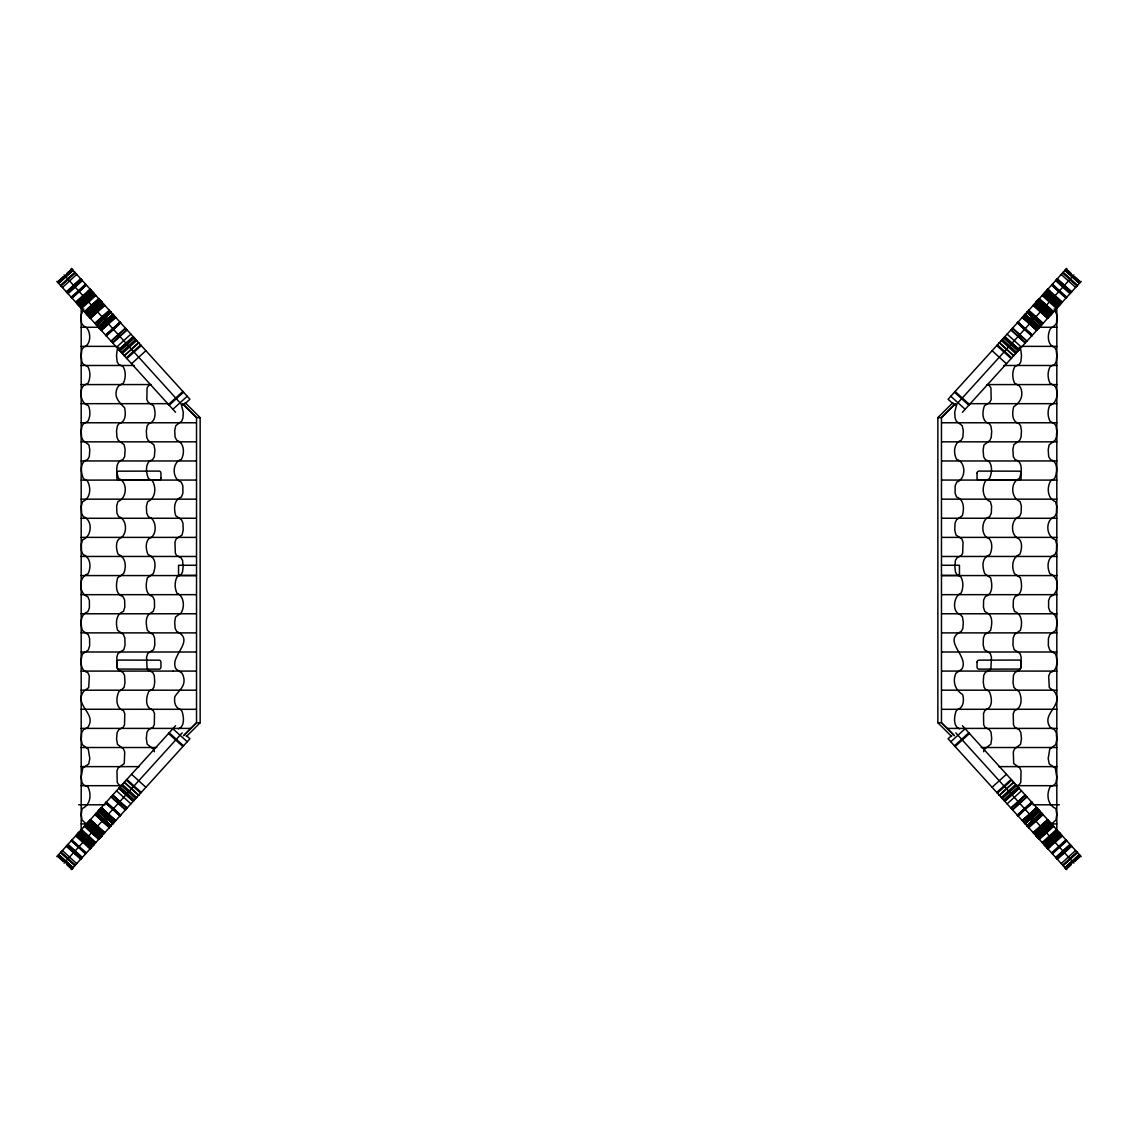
<?xml version="1.0" encoding="UTF-8"?>
<svg xmlns="http://www.w3.org/2000/svg" width="1138" height="1138" viewBox="0 0 1138 1138"><rect width="100%" height="100%" fill="white"/><g stroke="black" fill="none" stroke-linecap="round" stroke-linejoin="round"><path stroke-width="1.5" d="M983.559 751.72L984.854 748.847L990.842 744.195L991.682 738.548L991.042 732.246L989.249 729.586L985.053 727.324L983.687 724.707L983.502 713.611L984.754 710.624L986.731 709.259M956.631 404.815L954.697 412.312L955.067 417.945L956.219 421.074L962.207 425.669L963.303 430.648L962.876 437.163L961.254 440.25C953.587 442.796 953.231 453.137 956.631 459.396C966.205 461.943 966.162 479.212 956.745 482.071L955.152 485.826L955.095 493.039L956.56 496.993C964.313 499.525 964.299 509.113 962.279 515.727L956.503 519.796L955.067 523.096L954.754 529.967L955.934 534.96L961.951 539.042L963.033 542.3L962.677 553.182L961.326 555.586L957.2 557.563L955.436 560.337L954.867 566.98L955.536 572.243L957.015 574.647L960.799 576.71C963.545 581.561 963.473 588.275 960.998 593.225L959.291 594.335M118.878 347.246L117.214 349.722L116.517 355.611L117.143 361.799L118.793 364.487L122.989 366.422C126.062 371.287 125.82 378.285 123.288 383.35L119.177 385.398L117.385 387.688C113.188 396.906 119.319 402.496 124.625 407.76C125.777 413.478 126.062 421.842 119.063 423.578L117.399 425.84L116.545 430.761L116.901 437.035L118.252 440.278L124.156 444.716L125.123 449.524L124.682 456.551L122.904 459.624C114.81 461.473 116.204 472.711 118.637 478.486C127.954 482.057 127.2 498.216 117.939 501.545L116.659 505.969L116.887 512.996L118.466 516.496C126.759 519.07 127.499 532.143 121.738 537.378M56.9 856.587L175.565 725.731M64.084 863.102L182.165 732.872M71.267 869.617L189.918 738.761L186.333 735.504M1066.733 268.383L948.082 399.239L954.057 404.673M955.835 405.128L1073.916 274.898M962.435 412.269L1081.1 281.413M183.986 735.262L196.533 722.758L200.146 722.758L200.146 417.646L185.096 402.639M183.517 735.745L196.533 722.758L196.533 417.646L182.535 403.677M186.348 736.514L200.146 722.758M951.653 736.514L937.854 722.758L937.854 417.646L952.904 402.639M955.465 403.677L941.467 417.646L941.467 722.758L954.483 735.745M955.266 403.89L941.467 417.646L937.854 417.646M57.426 281.982L63.372 276.52M66.971 273.262L71.794 268.952M72.249 269.464L57.882 282.494L72.377 269.606M58.579 283.262L72.946 270.232M58.692 283.39L73.06 270.36M60.542 285.425L74.909 272.409M60.641 285.538L75.008 272.523M60.997 285.923L75.35 272.892M62.419 287.501L76.715 274.4M66.317 291.797L80.684 278.767M66.545 292.039L80.912 279.009M66.701 292.224L81.068 279.194M81.267 279.407L66.9 292.438L81.296 279.45M67.313 292.893L81.68 279.863M67.683 293.291L82.05 280.275M68.01 293.647L82.363 280.631M71.21 297.189L85.578 284.159M71.637 297.658L86.004 284.642M71.922 297.971L86.289 284.941M72.05 298.113L86.417 285.083M75.72 302.153L90.087 289.137M75.919 302.381L83.102 295.866M87.882 291.527L90.286 289.351M88.195 291.854L90.585 289.692M88.323 292.011L90.684 289.792M76.474 303.007L90.841 289.977M76.843 303.405L91.211 290.375M77.014 303.59L91.381 290.56M77.256 303.86L91.623 290.844M77.896 304.557L92.164 291.428M78.081 304.771L92.548 291.854M78.508 305.24L92.875 292.21M78.707 305.453L93.06 292.423M79.319 306.136L93.586 292.992M79.56 306.407L93.928 293.376M79.66 306.506L94.027 293.49M87.27 300.46L90.784 297.118M80.542 307.488L94.909 294.458M80.627 307.573L94.995 294.543M81.495 308.54L95.862 295.51M84.34 311.67L98.707 298.654M88.124 308.626L98.906 298.867M84.738 312.097L99.106 299.081M88.536 309.067L92.121 305.823M85.407 312.836L99.76 299.82M85.677 313.135L100.044 300.119L85.763 313.235M86.061 313.562L100.428 300.532M86.275 313.803L100.642 300.773M86.531 314.088L100.898 301.072M86.844 314.444L101.31 301.513L87 314.6M87.199 314.828L101.567 301.798M87.356 314.998L101.709 301.954M87.612 315.269L101.965 302.239M87.754 315.439L102.093 302.367M87.91 315.61L102.278 302.58M88.01 315.724L102.434 302.765M88.992 316.805L103.359 303.775M89.404 317.26L103.771 304.23M89.987 317.9L104.355 304.87M90.258 318.199L104.625 305.169M90.457 318.412L104.824 305.397M109.305 310.333L94.938 323.363L109.39 310.432M95.251 323.704L109.618 310.674M96.189 324.743L110.557 311.712M96.445 325.027L110.813 311.997M96.616 325.212L110.983 312.182M96.787 325.397L111.154 312.367M97.968 326.706L107.555 318.028M98.437 327.218L112.804 314.202M98.551 327.346L112.918 314.316M98.665 327.459L113.032 314.444M99.077 327.915L113.444 314.899M99.291 328.157L113.658 315.126M99.561 328.455L113.772 315.269M99.788 328.711L114.156 315.681M100.912 329.949L115.279 316.919M115.479 317.146L101.126 330.176L115.55 317.218M101.367 330.447L115.735 317.417M105.564 335.07L119.931 322.054M105.777 335.312L120.144 322.296M105.962 335.511L120.358 322.523M106.232 335.81L120.6 322.794M106.318 335.909L120.671 322.879M111.012 341.087L125.379 328.057M111.254 341.357L125.621 328.327M112.506 342.723L126.873 329.707M112.762 343.007L127.115 329.977M116.531 347.175L130.898 334.145M118.779 349.651L133.146 336.62M118.964 349.864L133.331 336.834M119.12 350.02L133.487 337.004M119.447 350.39L133.815 337.36M120.016 351.016L134.384 337.986M121.297 352.424L135.664 339.409M122.321 353.562L136.688 340.532M124.241 355.668L138.608 342.652M124.355 355.81L138.722 342.78M126.233 357.873L140.6 344.857M126.873 358.584L141.24 345.554M131.539 363.733L145.906 350.703M168.509 404.488L182.877 391.472M169.178 405.228L183.531 392.197M172.848 409.282L187.215 396.252M183.943 404.673L189.918 399.239L71.267 268.383M951.667 735.504L948.082 738.761L1066.733 869.617M950.785 741.748L965.152 728.718M954.469 745.803L968.822 732.772M955.123 746.528L969.491 733.512M992.094 787.297L1006.461 774.267M996.76 792.446L1011.127 779.416M997.4 793.143L1011.767 780.127M999.278 795.22L1013.645 782.19M999.392 795.348L1013.759 782.332M1001.312 797.468L1015.679 784.438M1002.336 798.591L1016.703 785.576M1003.616 800.014L1017.984 786.984M1004.185 800.64L1018.553 787.61M1004.513 800.996L1018.88 787.98M1004.669 801.166L1019.036 788.136M1004.854 801.38L1019.221 788.35M1007.102 803.855L1021.469 790.825M1010.885 808.023L1025.238 794.993M1011.07 808.222L1025.423 795.192M1011.127 808.293L1025.494 795.277M1012.379 809.673L1026.746 796.643M1012.621 809.943L1026.988 796.913M1017.329 815.121L1031.697 802.105M1017.4 815.206L1031.768 802.19M1017.856 815.704L1032.223 802.688M1018.069 815.946L1032.436 802.916M1022.265 820.583L1036.633 807.553M1036.746 807.681L1022.379 820.711L1036.874 807.824M1022.721 821.081L1037.088 808.051M1023.844 822.319L1038.212 809.289M1024.072 822.575L1038.439 809.545M1024.342 822.874L1038.596 809.715M1024.556 823.101L1038.923 810.085M1024.968 823.556L1039.335 810.54M1025.082 823.684L1039.449 810.654M1025.196 823.798L1039.563 810.782M1030.445 819.972L1040.032 811.294M1026.846 825.633L1041.213 812.603M1027.017 825.818L1041.384 812.788M1027.187 826.003L1041.555 812.973M1027.443 826.288L1041.811 813.257M1028.382 827.326L1042.749 814.296M1028.61 827.568L1042.977 814.552L1028.695 827.667M1033.176 832.603L1047.572 819.616M1033.375 832.831L1047.742 819.801M1033.645 833.13L1048.013 820.1M1034.229 833.77L1048.596 820.74M1034.641 834.225L1049.008 821.195M1035.566 835.235L1049.99 822.276M1035.722 835.42L1050.09 822.39M1035.907 835.633L1050.274 822.603M1036.021 835.747L1050.402 822.731M1050.659 823.016L1036.277 836.032L1050.801 823.172M1036.633 836.416L1051.057 823.457M1036.789 836.586L1051.156 823.556M1037.102 836.928L1055.893 820.128L1056.804 814.637L1055.879 808.577C1047.458 805.05 1046.178 794.21 1050.161 786.756L1054.314 784.964L1056.007 782.688L1056.804 777.254L1055.296 768.122L1049.236 763.911L1048.198 758.477L1049.748 749.103L1055.737 744.665L1056.761 739.629L1056.32 732.872L1054.641 729.814L1050.402 727.552C1040.246 713.626 1064.571 705.901 1054.414 691.435L1049.293 687.565L1048.667 676.015L1050.203 672.544C1058.198 670.652 1057.529 660.438 1055.666 654.122L1049.734 650.04L1048.34 645.73L1048.411 638.489L1049.734 634.677L1055.595 630.566C1057.643 624.065 1057.999 614.179 1050.118 611.703L1048.596 607.806L1048.61 600.508L1050.203 596.682C1059.677 593.709 1059.578 576.482 1049.961 573.822C1046.661 567.293 1047.23 557.222 1054.997 554.505L1056.491 550.906L1056.633 544.007L1055.31 539.711C1045.893 536.467 1044.997 519.867 1054.741 516.595L1056.391 513.252L1056.69 506.254L1055.467 501.659C1047.344 498.529 1046.633 487.477 1050.701 480.833L1054.627 478.557C1057.145 472.867 1058.582 461.516 1050.502 459.667L1048.695 456.708L1048.212 449.752L1049.122 444.844L1055.011 440.363L1056.42 437.177L1056.804 430.889L1055.979 425.911L1054.314 423.606L1050.161 421.359C1047.529 416.721 1047.529 410.576 1049.592 405.683C1056.96 403.051 1058.184 394.758 1055.979 387.759L1054.243 385.441L1050.104 383.378C1047.486 378.342 1047.287 371.301 1050.346 366.422L1054.556 364.473L1056.192 361.784L1056.818 355.611L1056.135 349.779L1054.528 347.275C1047.074 345.155 1047.159 334.131 1050.545 328.512C1053.176 326.25 1057.273 324.999 1056.69 320.546A31.11 28.877 -90 0 0 1056.661 314.458L1054.186 308.853M1037.358 837.227L1051.725 824.197M1037.472 837.34L1051.825 824.31M1037.572 837.468L1051.939 824.438M1052.237 824.765L1037.87 837.781L1052.323 824.865M1038.14 838.094L1052.508 825.064M1038.24 838.18L1052.593 825.164M1046.946 830.953L1049.336 828.791M1045.879 832.177L1049.464 828.933M1038.88 838.905L1053.262 825.904M1039.094 839.133L1049.876 829.374M1039.293 839.346L1053.66 826.33M1042.138 842.49L1056.505 829.46M1043.005 843.457L1057.373 830.427M1050.73 837.54L1047.145 840.797L1049.62 838.706M1044.072 844.624L1058.34 831.494M1044.314 844.894L1058.681 831.864M1044.414 845.008L1056.391 834.154M1044.94 845.577L1059.293 832.547M1045.125 845.79L1059.492 832.76M1059.819 833.13L1045.452 846.146L1059.919 833.229M1045.737 846.459L1060.203 833.542M1046.377 847.156L1060.744 834.14M1046.619 847.44L1060.986 834.41L1046.704 847.525M1047.131 847.995L1061.526 834.993M1047.316 848.208L1049.805 846.146M1047.714 848.649L1050.118 846.473M1054.898 842.134L1062.081 835.619M1047.913 848.863L1062.28 835.847M1051.583 852.917L1065.95 839.887M1051.996 853.358L1066.363 840.342M1059.265 846.957L1062.864 843.699M1052.422 853.841L1066.79 840.811M1055.637 857.369L1069.99 844.353M1055.95 857.725L1070.317 844.709M1056.32 858.137L1070.687 845.107M1056.733 858.593L1071.1 845.562M1056.861 858.735L1071.228 845.705M1057.131 859.034L1071.455 845.961M1057.316 859.233L1071.683 846.203M1061.213 863.529L1075.609 850.527M1062.65 865.108L1077.003 852.078M1062.992 865.477L1077.359 852.462M1063.091 865.591L1077.458 852.575M1064.94 867.64L1079.308 854.61M1065.054 867.768L1079.421 854.738L1065.125 867.839M1065.623 868.394L1079.99 855.363L1065.751 868.536M1066.206 869.048L1071 864.695L1066.235 869.076M1074.599 861.438L1080.574 856.018L1074.628 861.48M100.898 836.928L82.107 820.128L81.196 814.637L82.121 808.577C90.542 805.05 91.822 794.21 87.839 786.756L83.686 784.964L81.993 782.688L81.196 777.254L82.704 768.122L88.764 763.911L89.802 758.477L88.252 749.103L82.263 744.665L81.239 739.629L81.68 732.872L83.359 729.814L87.598 727.552C97.754 713.626 73.429 705.901 83.586 691.435L88.707 687.565L89.333 676.015L87.797 672.544C79.802 670.652 80.471 660.438 82.334 654.122L88.266 650.04L89.66 645.73L89.589 638.489L88.266 634.677L82.405 630.566C80.357 624.065 80.001 614.179 87.882 611.703L89.404 607.806L89.39 600.508L87.797 596.682C78.238 593.751 78.465 576.468 88.039 573.822C91.339 567.293 90.77 557.222 83.003 554.505L81.509 550.906L81.367 544.007L82.69 539.711C92.107 536.467 93.003 519.867 83.259 516.595L81.609 513.252L81.31 506.254L82.533 501.659C90.656 498.529 91.367 487.477 87.299 480.833L83.373 478.557C80.855 472.867 79.418 461.516 87.498 459.667L89.305 456.708L89.788 449.752L88.878 444.844L82.989 440.363L81.58 437.177L81.196 430.889L82.021 425.911L83.686 423.606L87.839 421.359C90.471 416.721 90.471 410.576 88.408 405.683C81.04 403.051 79.816 394.758 82.021 387.759L83.757 385.441L87.896 383.378C90.514 378.342 90.713 371.301 87.654 366.422L83.444 364.473L81.808 361.784L81.182 355.611L81.865 349.779L83.472 347.275C91.14 344.885 91.097 333.292 86.886 327.915C84.084 326.265 80.898 324.486 81.31 320.546A31.11 28.877 -90 0 1 81.339 314.458L83.814 308.853M151.454 537.378C156.631 533.11 156.219 522.555 151.454 518.302M149.562 460.947C145.109 465.271 146.219 473.365 148.481 478.586L152.392 480.819C156.432 487.448 155.764 498.544 147.627 501.645L146.404 506.197L146.688 513.181L148.296 516.567L151.411 518.302M149.69 652.003L153.559 649.727L154.825 645.018L154.597 637.963L153.189 634.478L150.358 632.87M149.377 613.78C144.924 617.792 146.247 625.032 147.343 630.296L150.287 632.87M986.546 518.302C981.781 522.555 981.369 533.11 986.546 537.378M959.007 594.321C953.317 598.887 952.25 612.372 960.557 614.776L962.435 616.995L963.317 622.33L962.819 628.574L961.24 631.462C941.41 640.694 970.003 656.654 961.738 669.201L955.892 673.212C952.122 681.89 955.536 690.183 962.634 694.564C964.213 699.955 963.801 707.495 957.599 709.543A5.718 5.306 -90 0 0 955.906 711.563C954.199 717.04 952.99 726.329 959.633 728.875M1056.818 556.454L986.717 556.454C981.525 560.124 982.691 568.431 984.726 573.652L990.615 577.862C992.279 584.135 993.232 594.335 985.295 596.525L983.616 600.025L983.445 607.265L984.825 611.476L988.552 613.78L1056.818 613.78M121.183 690.183L124.17 687.267L124.967 682.43L124.568 675.517L122.947 672.359L118.765 670.353L117.342 668.134L116.787 657.337L117.811 653.852L119.917 652.003M149.633 652.003L147.584 653.809L146.56 657.266L147.087 668.091L148.481 670.339L152.648 672.345L154.299 675.431L154.725 682.274L153.943 687.181L152.421 689.372L148.865 691.278C146.375 696.3 144.64 706.542 151.198 709.259M986.802 556.454L990.046 554.362C992.08 549.611 992.777 543.21 989.434 538.886L986.618 537.378M178.367 728.875C185.01 726.329 183.801 717.04 182.094 711.563A5.718 5.306 -90 0 0 180.401 709.543C175.081 707.822 173.815 701.563 174.882 696.484C179.776 689.4 187.784 684.749 182.108 673.212L176.262 669.201C167.983 656.654 196.604 640.694 176.76 631.462L175.181 628.574L174.683 622.33L175.565 616.995L181.07 612.969C184.527 607.72 184.242 598.275 178.993 594.321M81.182 613.78L149.448 613.78L153.175 611.476L154.555 607.265L154.384 600.025L152.705 596.525C144.782 594.292 145.707 584.15 147.385 577.862L153.274 573.652C155.309 568.431 156.475 560.124 151.283 556.454L81.182 556.454M986.589 518.302L989.704 516.567L991.312 513.181L991.596 506.197L990.373 501.645C982.25 498.501 981.568 487.477 985.608 480.819L989.519 478.586C991.781 473.365 992.891 465.271 988.438 460.947M987.713 632.87L990.657 630.296C991.753 625.032 993.076 617.792 988.623 613.78M151.382 537.378L148.566 538.886C145.223 543.21 145.92 549.611 147.954 554.362L151.198 556.454M121.681 537.378C114.853 539.682 115.976 549.085 118.139 554.306C125.806 557.179 126.716 566.767 123.573 573.595L117.655 577.82C115.948 584.022 114.995 594.321 122.904 596.468L124.611 599.897L124.824 607.123L123.445 611.433C115.692 614.107 115.55 623.51 117.584 630.267L123.43 634.478L124.839 637.949L125.066 645.018L123.814 649.741L119.974 652.003M149.661 460.947L152.535 459.709L154.355 456.85L154.882 449.965L154 444.93L148.125 440.406L146.745 437.319L146.318 431.174L147.101 426.039L148.722 423.677C156.347 421.615 155.849 411.757 153.545 405.797L148.296 402.439L146.845 399.609L147.058 387.887L148.793 385.469L150.998 384.559L81.182 384.587M1017.144 785.675L1019.164 784.836L1020.786 782.332L1021.042 770.824L1019.819 767.922L1013.73 763.584L1013.289 751.862L1014.57 748.904L1020.53 744.323L1021.44 738.861L1020.843 732.417L1019.079 729.643L1014.868 727.381L1013.489 724.849L1013.218 713.754L1014.47 710.681C1022.422 708.092 1022.223 697.537 1018.937 691.321L1016.874 690.183M986.802 709.259C993.36 706.542 991.625 696.3 989.135 691.278L985.579 689.372L984.057 687.181L983.275 682.274L983.701 675.431L985.352 672.345L989.519 670.339L990.914 668.091L991.44 657.266L990.416 653.809L988.367 652.003M121.126 690.183L119.063 691.321C115.777 697.537 115.578 708.092 123.53 710.681L124.782 713.754L124.511 724.849L123.132 727.381L118.921 729.643L117.157 732.417L116.56 738.861L117.47 744.323L123.43 748.904L124.711 751.862L124.27 763.584L118.181 767.922L116.958 770.824L117.214 782.332L118.836 784.836L120.898 785.689M987.642 632.87L984.811 634.478L983.403 637.963L983.175 645.018L984.441 649.727L988.31 652.003M941.667 671.079L1056.818 671.093M81.182 671.093L173.289 671.079M986.717 556.454L941.667 556.482M81.182 327.275L99.291 327.275M1038.71 327.275L1056.818 327.275M81.182 346.365L116.261 346.365M1021.739 346.365L1056.818 346.365M81.182 365.483L134.156 365.483M1003.844 365.483L1056.818 365.483M1056.818 384.587L987.059 384.587L989.207 385.469L990.942 387.887L991.155 399.609L989.704 402.439L984.455 405.797C982.165 411.757 981.639 421.615 989.278 423.677L990.899 426.039L991.682 431.174L991.255 437.319L989.875 440.406L984 444.93L983.118 449.965L983.645 456.85L985.465 459.709L988.339 460.947M81.182 403.677L169.59 403.677M968.41 403.677L1056.818 403.677M200.146 417.646L196.533 417.646L182.734 403.89M81.182 422.767L196.333 422.767M941.667 422.767L1056.818 422.767M81.182 441.857L196.333 441.829M941.667 441.829L1056.818 441.857M81.182 460.947L196.333 460.975M941.667 460.975L1056.818 460.947M81.182 480.108L196.333 480.065M941.667 480.065L1056.818 480.108M81.182 499.169L196.333 499.169M941.667 499.169L1056.818 499.169M81.182 518.302L196.333 518.245M941.667 518.245L1056.818 518.302M81.182 537.378L196.333 537.392M941.667 537.392L1056.818 537.378M196.333 556.482L151.283 556.454M196.533 565.273L178.538 565.273L178.538 575.458L196.533 575.458M941.467 565.273L959.462 565.273L959.462 575.458L941.467 575.458M81.182 575.586L196.333 575.558M941.667 575.558L1056.818 575.586M81.182 594.676L196.333 594.662M941.667 594.662L1056.818 594.676M149.448 613.78L196.333 613.766M988.552 613.78L941.667 613.766M81.182 632.87L196.333 632.899M941.667 632.899L1056.818 632.87M81.182 652.003L196.333 652.003M941.667 652.003L1056.818 652.003M173.204 671.093L196.333 671.079M81.182 690.183L196.333 690.183M941.667 690.183L1056.818 690.183M81.182 709.259L196.333 709.315M941.667 709.315L1056.818 709.259M937.854 722.758L941.467 722.758L954.014 735.262M81.182 728.391L190.188 728.405M947.812 728.405L1056.818 728.391M81.182 747.51L156.745 747.51M981.255 747.51L1056.818 747.51M81.182 766.628L139.22 766.628M998.78 766.628L1056.818 766.628M81.182 785.689L122.506 785.689M1015.494 785.689L1056.818 785.689M78.65 804.794L105.037 804.794M1032.963 804.794L1059.35 804.794M81.182 823.926L86.943 823.926M1051.057 823.926L1056.818 823.926M1018.026 652.003L1014.186 649.741L1012.934 645.018L1013.161 637.949L1014.57 634.478L1020.416 630.267C1022.45 623.51 1022.308 614.107 1014.555 611.433L1013.176 607.123L1013.389 599.897L1015.096 596.468C1023.019 594.278 1022.052 584.05 1020.345 577.82L1014.427 573.595C1011.298 566.795 1012.18 557.151 1019.861 554.306C1022.024 549.085 1023.147 539.682 1016.319 537.378M1018.083 652.003L1020.189 653.852L1021.213 657.337L1020.658 668.134L1019.235 670.353L1015.053 672.359L1013.432 675.517L1013.033 682.43L1013.83 687.267L1016.817 690.183M151.269 709.259L153.246 710.624L154.498 713.611L154.313 724.707L152.947 727.324L148.751 729.586L146.958 732.246L146.318 738.548L147.158 744.195L153.146 748.847L154.441 751.72M1016.262 537.378C1010.501 532.143 1011.241 519.07 1019.534 516.496L1021.113 512.996L1021.341 505.969L1020.061 501.545C1010.814 498.188 1010.046 482.057 1019.364 478.486C1021.782 472.725 1023.204 461.459 1015.096 459.624L1013.318 456.551L1012.877 449.524L1013.844 444.716L1019.748 440.278L1021.099 437.035L1021.455 430.761L1020.601 425.84L1018.937 423.578C1011.654 421.7 1012.08 412.653 1013.702 406.792C1020.061 402.71 1023.972 395.981 1020.615 387.688L1018.823 385.398L1014.712 383.35C1012.18 378.285 1011.938 371.287 1015.011 366.422L1019.207 364.487L1020.857 361.799L1021.483 355.611L1020.786 349.722L1019.122 347.246M178.709 594.335L177.002 593.225C174.527 588.275 174.455 581.561 177.201 576.71L180.985 574.647L182.464 572.243L183.133 566.98L182.564 560.337L180.8 557.563L176.675 555.586L175.323 553.182L174.968 542.3L176.049 539.042L182.066 534.96L183.246 529.967L182.934 523.096L181.497 519.796L175.721 515.727C173.73 509.099 173.645 499.554 181.44 496.993L182.905 493.039L182.848 485.826L181.255 482.071C171.838 479.198 171.795 461.943 181.369 459.396C184.783 453.152 184.384 442.753 176.746 440.25L175.124 437.163L174.697 430.648L175.793 425.669L181.781 421.074L182.934 417.945L183.303 412.312L181.369 404.815M1066.235 268.924L1071 273.305M1074.599 276.562L1080.602 281.954M1065.751 269.464L1080.118 282.494L1065.623 269.606M1065.054 270.232L1079.421 283.262M1064.94 270.36L1079.308 283.39M1063.091 272.409L1077.458 285.425M1062.992 272.523L1077.359 285.538M1062.65 272.892L1077.003 285.923M1061.213 274.471L1075.652 287.416M1057.316 278.767L1071.683 291.797M1057.088 279.009L1071.498 291.997M1056.932 279.194L1071.299 292.224M1056.747 279.407L1071.1 292.438L1056.704 279.45M1056.32 279.863L1070.687 292.893M1055.95 280.275L1070.317 293.291M1055.637 280.631L1069.99 293.647M1052.422 284.159L1066.79 297.189M1051.996 284.642L1066.363 297.658M1051.711 284.941L1066.078 297.971M1051.583 285.083L1065.95 298.113M1047.913 289.137L1062.28 302.153M1047.714 289.351L1050.118 291.527M1054.898 295.866L1062.081 302.381M1047.415 289.692L1049.805 291.854M1047.316 289.792L1049.577 292.11M1047.131 290.005L1061.498 303.035M1046.789 290.375L1061.071 303.505L1046.619 290.56M1046.377 290.844L1060.744 303.86M1045.737 291.541L1060.104 304.557M1045.552 291.755L1059.919 304.771M1045.125 292.21L1059.492 305.24M1044.94 292.423L1059.293 305.453M1044.414 292.992L1058.681 306.136M1044.072 293.376L1058.44 306.407M1043.973 293.49L1058.34 306.506M1047.216 297.118L1050.73 300.46M1043.091 294.458L1057.458 307.488M1043.005 294.543L1057.373 307.573M1042.138 295.51L1056.505 308.54M1039.293 298.654L1053.66 311.67M1039.094 298.867L1049.876 308.626M1038.88 299.095L1053.262 312.097M1045.879 305.823L1049.336 309.209M1038.24 299.82L1052.508 312.936M1052.323 313.135L1037.956 300.119L1052.237 313.235M1037.472 300.66L1051.825 313.69M1037.358 300.773L1051.725 313.803M1037.102 301.072L1051.469 314.088M1036.434 301.798L1050.801 314.828M1036.291 301.954L1050.644 314.998M1036.021 302.253L1050.388 315.269L1035.907 302.367M1035.722 302.58L1050.09 315.61M1035.566 302.765L1049.933 315.781M1034.641 303.775L1049.008 316.805M1034.229 304.23L1048.596 317.26M1033.645 304.87L1048.013 317.9M1033.375 305.169L1047.742 318.199M1033.176 305.397L1047.572 318.384M1028.695 310.333L1043.062 323.363L1028.61 310.432M1028.382 310.674L1042.749 323.704M1027.443 311.712L1041.811 324.743M1027.187 311.997L1041.555 325.027M1027.017 312.182L1041.384 325.212M1026.846 312.367L1041.213 325.397M1030.445 318.028L1040.032 326.706M1025.196 314.202L1039.563 327.218M1025.082 314.316L1039.449 327.346M1024.968 314.444L1039.335 327.459M1024.556 314.899L1038.923 327.915M1024.342 315.126L1038.71 328.157M1024.228 315.269L1038.439 328.455M1023.844 315.681L1038.212 328.711M1022.721 316.919L1037.088 329.949M1022.521 317.146L1036.874 330.176L1022.379 317.289M1022.265 317.417L1036.633 330.447M1018.069 322.054L1032.436 335.07M1017.856 322.296L1032.223 335.312M1017.557 322.623L1032.01 335.554M1017.4 322.794L1031.768 335.81M1017.315 322.879L1031.682 335.909M1012.621 328.057L1026.988 341.087M1012.379 328.327L1026.746 341.357M1011.127 329.707L1025.423 342.808M1010.885 329.977L1025.238 343.007M1007.102 334.145L1021.469 347.175M1004.854 336.62L1019.221 349.651M1004.74 336.748L1019.036 349.864M1004.513 337.004L1018.88 350.02M1004.185 337.36L1018.553 350.39M1003.616 337.986L1017.984 351.016M1002.336 339.409L1016.703 352.424M1001.312 340.532L1015.679 353.562M999.392 342.652L1013.759 355.668M999.278 342.78L1013.645 355.81M997.4 344.857L1011.767 357.873M996.76 345.554L1011.127 358.584M992.094 350.703L1006.461 363.733M955.123 391.472L969.491 404.488M954.469 392.197L968.822 405.228M950.785 396.252L965.152 409.282M172.848 728.718L187.215 741.748M169.178 732.772L183.531 745.803M168.509 733.512L182.877 746.528M131.539 774.267L145.906 787.297M126.873 779.416L141.24 792.446M126.233 780.127L140.6 793.143M124.355 782.19L138.722 795.22M124.241 782.332L138.608 795.348M122.321 784.438L136.688 797.468M121.297 785.576L135.664 798.591M120.016 786.984L134.384 800.014M119.447 787.61L133.815 800.64M119.12 787.98L133.487 800.996M118.964 788.136L133.331 801.166M118.779 788.35L133.146 801.38M116.531 790.825L130.898 803.855M112.762 794.993L127.115 808.023M112.577 795.192L126.93 808.222M112.506 795.277L126.873 808.293M111.254 796.643L125.621 809.673M111.012 796.913L125.379 809.943M106.303 802.105L120.685 815.121M106.232 802.19L120.6 815.206M105.777 802.688L120.144 815.704M105.564 802.93L119.931 815.946M101.367 807.553L115.735 820.583M101.254 807.681L115.621 820.711M101.126 807.824L115.479 820.854M100.912 808.051L115.279 821.081M99.788 809.289L114.156 822.319M99.561 809.545L113.928 822.575M99.291 809.843L113.658 822.874M99.077 810.085L113.444 823.101M98.665 810.54L113.032 823.556M98.551 810.654L112.918 823.684M98.437 810.782L112.804 823.798M97.968 811.294L107.555 819.972M96.787 812.603L111.154 825.633M96.616 812.788L110.983 825.818M96.445 812.973L110.813 826.003M96.189 813.257L110.557 826.288M95.251 814.296L109.618 827.326M109.39 827.568L95.023 814.552L109.305 827.667M90.457 819.588L104.796 832.646M90.258 819.801L104.625 832.831M89.987 820.1L104.355 833.13M89.404 820.74L103.771 833.77M88.992 821.195L103.359 834.225M88.01 822.276L102.434 835.235M87.91 822.39L102.278 835.42M87.726 822.603L102.093 835.633M87.612 822.731L101.965 835.761M86.915 823.485L101.367 836.416M86.844 823.556L101.211 836.586M86.275 824.197L100.642 837.227M86.175 824.31L100.528 837.34M86.061 824.438L100.428 837.468M85.763 824.765L100.13 837.781L85.677 824.865M85.492 825.064L99.86 838.094M85.407 825.164L99.76 838.18M88.664 828.791L91.054 830.953M88.536 828.933L92.121 832.177M84.738 825.904L99.106 838.919M88.124 829.374L98.906 839.133M84.34 826.33L98.707 839.346M81.495 829.46L95.862 842.49M80.627 830.427L94.909 843.543M87.27 837.54L90.855 840.797L88.38 838.706M79.56 831.594L93.942 844.609M79.319 831.864L93.686 844.894M81.609 834.154L93.586 845.008M78.707 832.547L93.06 845.577M78.508 832.76L92.875 845.79M78.181 833.13L92.548 846.146L78.081 833.229M77.797 833.542L92.263 846.459M77.256 834.14L91.623 847.156M91.381 847.44L77.014 834.41L91.211 847.625M76.474 834.993L90.812 848.066M88.323 845.989L90.585 848.308M75.919 835.619L83.102 842.134M87.882 846.473L90.286 848.649M75.72 835.847L90.087 848.863M71.922 840.029L86.417 852.917M71.637 840.342L86.004 853.358M75.136 843.699L78.735 846.957M71.21 840.811L85.578 853.841M68.01 844.353L82.363 857.369M67.683 844.709L82.05 857.725M67.313 845.107L81.68 858.137M66.886 845.577L81.253 858.593M66.701 845.776L81.068 858.806M66.545 845.961L80.912 858.991M66.317 846.203L80.684 859.233M62.391 850.527L76.715 863.6M60.997 852.078L75.35 865.108M60.641 852.462L75.008 865.477M60.542 852.575L74.909 865.591M58.692 854.61L73.06 867.64M72.96 867.753L58.593 854.723L72.875 867.839M72.377 868.394L58.01 855.363L72.249 868.536M63.401 861.438L57.426 856.018L63.372 861.48M71.794 869.048L67 864.695L71.765 869.076M962.435 725.731L1081.1 856.587M955.835 732.872L1073.916 863.102M64.084 274.898L182.165 405.128M56.9 281.413L175.565 412.269M1056.818 306.165L1056.818 830.854M81.182 306.165L81.182 830.854M160.956 477.86L160.956 478.074A2.077 1.92 -90 0 1 159.036 480.094L118.878 480.179A2.077 1.92 -90 0 1 116.915 478.216L116.901 473.28A2.077 1.92 -90 0 1 118.637 471.175L159.164 471.089A2.077 1.92 -90 0 1 160.942 473.166L160.956 477.86M977.044 662.188L977.058 667.081A2.077 1.92 -90 0 0 978.836 669.158L1019.364 669.073A2.077 1.92 -90 0 0 1021.099 666.982L1021.085 662.032A2.077 1.92 -90 0 0 1019.122 660.068L978.965 660.154A2.077 1.92 -90 0 0 977.044 662.188M116.915 662.259L116.901 666.982A2.077 1.92 -90 0 0 118.637 669.073L159.164 669.158A2.077 1.92 -90 0 0 160.942 667.081L160.956 662.188A2.077 1.92 -90 0 0 159.036 660.154L118.878 660.068A2.077 1.92 -90 0 0 116.915 662.032L116.915 662.259M977.058 473.166L977.044 478.074A2.077 1.92 -90 0 0 978.965 480.094L1019.122 480.179A2.077 1.92 -90 0 0 1021.085 478.216L1021.099 473.28A2.077 1.92 -90 0 0 1019.364 471.175L978.836 471.089A2.077 1.92 -90 0 0 977.058 473.166M1032.01 802.446L1017.642 815.477L1032.038 802.489M1051.057 314.543L1036.69 301.513L1051 314.6M120.358 815.477L105.99 802.446L120.329 815.519M101.709 836.046L87.342 823.016L101.666 836.089"/></g></svg>
